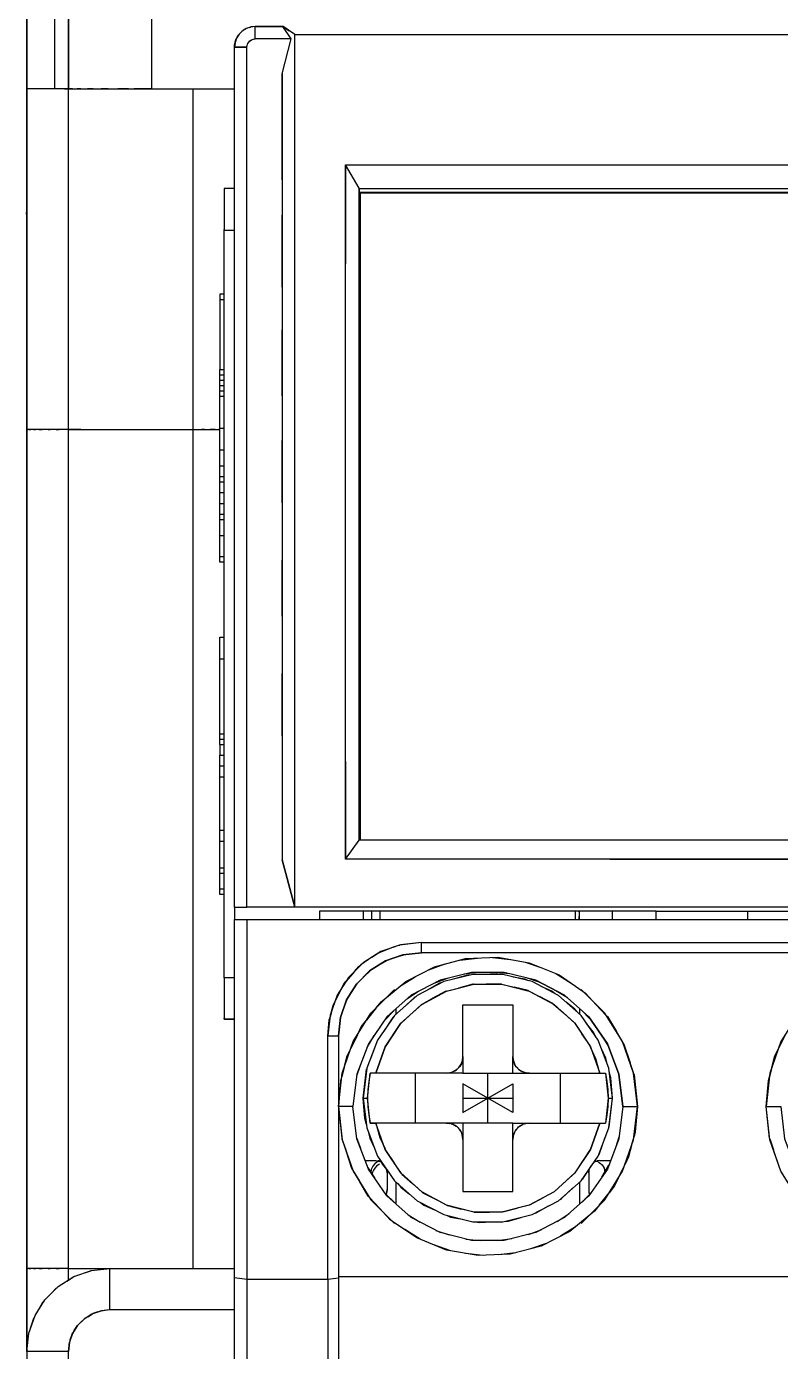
# Model space of a CAD drawing. Header units: millimetres. Extents: x 0 to 56.5, y 0 to 81.
# Drawn here: x 2.49 to 20.64, y 21.8 to 53.7 of the extents above; entities that cross this region are included whole.
import ezdxf

# ---------------------------------------------------------------- set-up
doc = ezdxf.new("R2010")
doc.units = ezdxf.units.MM

# ---------------------------------------------------------------- blocks, each defined once
blk = doc.blocks.new('CHINT_0cca9e6cfbf25816a24cd09b1f555f82_FACE_0')
at = {"color": 141, "linetype": 'Continuous', "true_color": 0x40d9ff}
for p, q in [((2.496, 52.2), (2.496, 55.073)), ((3.163, 54.811), (3.163, 52.2)), ((3.496, 54.782), (3.496, 52.2)), ((3.496, 52.2), (3.496, 54.718)), ((7.996, 53.7), (7.996, 53.7)), ((7.996, 53.654), (7.996, 53.654)), ((7.815, 53.283), (7.817, 53.288)), ((7.839, 53.323), (7.842, 53.327)), ((7.873, 53.357), (7.88, 53.362)), ((7.913, 53.381), (7.915, 53.382)), ((7.953, 53.395), (7.953, 53.395)), ((7.996, 53.543), (7.996, 53.543)), ((8.946, 50.925), (8.946, 53.508)), ((8.946, 53.508), (47.476, 53.508)), ((7.496, 53.2), (7.497, 53.206)), ((7.496, 32.5), (7.496, 53.2)), ((7.496, 53.2), (7.496, 53.2)), ((7.801, 53.243), (7.801, 53.245)), ((2.496, 52.2), (2.496, 52.2)), ((3.496, 52.2), (2.496, 52.2)), ((2.496, 52.2), (2.496, 44)), ((3.422, 52.2), (3.444, 52.2)), ((3.472, 52.2), (3.482, 52.2)), ((3.496, 52.2), (3.546, 52.2)), ((3.496, 52.2), (4.628, 52.2)), ((3.496, 44), (3.496, 52.2)), ((7.496, 49.8), (7.496, 52.2)), ((8.946, 48.305), (8.946, 50.925)), ((10.171, 50.367), (10.171, 47.989)), ((10.268, 50.2), (10.268, 50.2)), ((10.496, 49.768), (10.496, 49.8)), ((10.496, 49.779), (10.496, 49.8)), ((10.496, 49.8), (10.496, 49.8)), ((10.496, 48.094), (10.496, 49.514)), ((7.246, 48.8), (7.246, 48.813)), ((7.246, 48.8), (7.496, 48.8)), ((8.946, 45.659), (8.946, 48.305)), ((10.496, 47.114), (10.496, 47.926)), ((10.496, 46.379), (10.496, 46.783)), ((8.946, 43), (8.946, 45.659)), ((7.146, 45.445), (7.246, 45.445)), ((7.146, 45.316), (7.146, 45.445)), ((7.146, 45.316), (7.246, 45.316)), ((7.146, 45.187), (7.146, 45.316)), ((7.146, 45.058), (7.146, 45.316)), ((7.146, 45.187), (7.246, 45.187)), ((7.146, 45.058), (7.146, 45.187)), ((7.146, 44.929), (7.146, 45.058)), ((7.146, 45.058), (7.246, 45.058)), ((7.146, 44.8), (7.146, 44.929)), ((7.146, 44.929), (7.246, 44.929)), ((7.146, 44.8), (7.246, 44.8)), ((7.146, 44.026), (7.146, 44.8)), ((7.146, 44.026), (7.246, 44.026)), ((7.146, 43.51), (7.146, 44.026)), ((3.796, 44), (2.496, 44)), ((2.496, 23.8), (2.496, 44)), ((2.496, 44), (2.496, 23.8)), ((2.496, 39.668), (2.496, 44)), ((3.496, 44), (3.445, 44)), ((3.496, 23.8), (3.496, 44)), ((6.496, 44), (6.496, 23.8)), ((6.776, 44), (6.712, 44)), ((6.718, 44), (6.72, 44)), ((6.898, 44), (6.984, 44)), ((7.028, 44), (6.912, 44)), ((7.146, 43.51), (7.246, 43.51)), ((7.146, 43.123), (7.146, 43.51)), ((7.146, 43.123), (7.246, 43.123)), ((7.146, 42.865), (7.146, 43.123)), ((7.146, 42.735), (7.146, 42.865)), ((7.146, 42.606), (7.146, 42.865)), ((7.146, 42.865), (7.246, 42.865)), ((8.946, 40.342), (8.946, 43)), ((7.146, 42.735), (7.246, 42.735)), ((7.146, 42.477), (7.146, 42.735)), ((7.146, 42.219), (7.146, 42.477)), ((7.146, 42.477), (7.246, 42.477)), ((7.146, 41.961), (7.146, 42.219)), ((7.146, 42.219), (7.246, 42.219)), ((7.146, 41.961), (7.246, 41.961)), ((7.146, 41.832), (7.146, 41.961)), ((7.146, 41.832), (7.246, 41.832)), ((7.146, 41.445), (7.146, 41.832)), ((7.146, 41.445), (7.246, 41.445)), ((10.171, 40.778), (10.171, 40.778)), ((8.946, 37.698), (8.946, 40.342)), ((2.496, 29.662), (2.496, 39.668)), ((2.496, 39.668), (2.496, 39.668)), ((3.496, 39.668), (3.496, 39.668)), ((7.146, 38.994), (7.246, 38.994)), ((7.146, 38.477), (7.146, 38.994)), ((7.146, 38.994), (7.146, 38.994)), ((10.496, 38.942), (10.496, 38.984)), ((2.496, 38.5), (2.496, 38.5)), ((2.496, 38.5), (2.496, 38.5)), ((2.496, 38.5), (2.496, 38.5)), ((3.496, 38.5), (3.496, 38.5)), ((3.496, 38.5), (3.496, 38.5)), ((7.146, 38.477), (7.246, 38.477)), ((7.146, 36.671), (7.146, 38.477)), ((10.496, 37.149), (10.496, 38.48)), ((8.946, 35.079), (8.946, 37.698)), ((7.146, 36.671), (7.246, 36.671)), ((7.146, 36.542), (7.146, 36.671)), ((7.146, 36.542), (7.246, 36.542)), ((7.146, 36.413), (7.146, 36.542)), ((7.146, 36.413), (7.146, 36.155)), ((7.146, 36.413), (7.246, 36.413)), ((3.496, 36.235), (3.496, 36.235)), ((7.146, 35.897), (7.146, 36.155)), ((7.146, 36.155), (7.246, 36.155)), ((7.146, 35.897), (7.246, 35.897)), ((7.146, 35.639), (7.146, 35.897)), ((10.171, 36.001), (10.171, 33.65)), ((7.146, 35.639), (7.246, 35.639)), ((7.146, 34.348), (7.146, 35.639)), ((7.146, 34.348), (7.246, 34.348)), ((7.146, 34.09), (7.146, 34.348)), ((7.146, 34.219), (7.146, 34.348)), ((7.146, 33.445), (7.146, 34.09)), ((7.146, 34.09), (7.246, 34.09)), ((27.496, 34.114), (10.496, 34.114)), ((8.946, 32.5), (8.646, 33.638)), ((7.146, 33.445), (7.246, 33.445)), ((7.146, 33.316), (7.146, 33.445)), ((7.146, 33.316), (7.246, 33.316)), ((7.496, 32.5), (7.796, 32.5)), ((7.496, 32.5), (7.496, 32.2)), ((8.946, 32.5), (7.796, 32.5)), ((11.496, 32.5), (8.946, 32.5)), ((48.496, 32.5), (8.946, 32.5)), ((10.596, 32.4), (10.596, 32.2)), ((10.796, 32.4), (10.796, 32.2)), ((10.996, 32.4), (10.996, 32.2)), ((15.496, 32.5), (11.496, 32.5)), ((11.496, 32.5), (11.496, 32.5)), ((15.496, 32.5), (15.496, 32.5)), ((22.496, 32.5), (15.496, 32.5)), ((15.696, 32.4), (15.696, 32.2)), ((16.596, 32.2), (16.596, 32.4)), ((17.646, 32.4), (19.846, 32.4)), ((17.646, 32.2), (17.646, 32.4)), ((17.646, 32.4), (17.996, 32.4)), ((19.396, 32.4), (19.846, 32.4)), ((19.846, 32.4), (19.846, 32.2)), ((7.496, 32.2), (7.796, 32.2)), ((7.496, 23.574), (7.496, 32.2)), ((7.796, 32.2), (51.196, 32.2)), ((7.796, 32.2), (7.796, 23.534)), ((11.995, 31.65), (11.474, 31.586)), ((11.996, 31.65), (11.995, 31.65)), ((11.996, 31.65), (11.996, 31.65)), ((10.804, 31.291), (10.54, 31.106)), ((11.319, 31.532), (10.979, 31.401)), ((11.439, 31.311), (11.576, 31.353)), ((25.496, 31.4), (11.996, 31.4)), ((12.925, 31.224), (13.346, 31.272)), ((13.711, 31.287), (14.135, 31.239)), ((10.385, 30.95), (10.183, 30.717)), ((10.59, 30.805), (10.784, 30.985)), ((10.953, 31.092), (11.178, 31.219)), ((12.173, 30.992), (12.57, 31.131)), ((14.491, 31.177), (14.898, 31.034)), ((10.3, 30.435), (10.454, 30.668)), ((11.489, 30.601), (11.845, 30.824)), ((12.62, 30.782), (12.297, 30.662)), ((13.365, 30.926), (13.024, 30.882)), ((13.247, 30.64), (13.557, 30.643)), ((14.123, 30.893), (13.782, 30.926)), ((13.922, 30.643), (14.228, 30.57)), ((14.853, 30.684), (14.53, 30.793)), ((15.229, 30.899), (15.6, 30.666)), ((10.063, 30.525), (9.926, 30.252)), ((11.929, 30.469), (11.642, 30.279)), ((12.592, 30.474), (12.887, 30.55)), ((14.578, 30.482), (14.859, 30.335)), ((15.514, 30.312), (15.229, 30.487)), ((10.094, 29.98), (10.205, 30.284)), ((10.907, 30.07), (10.678, 29.78)), ((11.329, 30.002), (11.094, 29.755)), ((11.383, 30.049), (11.383, 29.918)), ((11.998, 30.153), (12.258, 30.295)), ((15.175, 30.166), (15.414, 29.954)), ((15.81, 29.918), (15.81, 30.049)), ((16.07, 29.796), (15.839, 30.023)), ((16.438, 29.901), (16.206, 30.149)), ((7.496, 29.8), (7.246, 29.8)), ((7.246, 29.8), (7.496, 29.8)), ((7.246, 29.8), (7.246, 29.8)), ((7.496, 23.8), (7.496, 29.8)), ((9.832, 29.985), (9.797, 29.852)), ((9.996, 29.402), (10.049, 29.853)), ((11.498, 29.698), (11.707, 29.89)), ((15.678, 29.715), (15.861, 29.447)), ((2.496, 24.786), (2.496, 29.662)), ((2.496, 29.662), (2.496, 29.662)), ((2.496, 29.662), (2.496, 29.662)), ((3.496, 29.581), (3.496, 29.581)), ((3.496, 29.423), (3.496, 29.423)), ((9.996, 29.4), (9.996, 23.567)), ((10.455, 29.425), (10.293, 29.092)), ((10.854, 29.406), (10.683, 29.117)), ((16.491, 29.164), (16.328, 29.422)), ((16.851, 29.229), (16.689, 29.502)), ((20.755, 29.425), (20.593, 29.092)), ((12.996, 28.9), (12.996, 28.5)), ((14.196, 28.5), (14.196, 28.9)), ((14.257, 28.69), (14.234, 28.732)), ((17.108, 28.482), (17.02, 28.748)), ((10.135, 28.639), (10.078, 28.424)), ((10.51, 28.662), (10.435, 28.429)), ((11.846, 28.5), (11.846, 27.3)), ((12.806, 28.561), (12.764, 28.538)), ((12.996, 28.5), (14.196, 28.5)), ((13.596, 27.9), (13.596, 28.5)), ((15.346, 27.3), (15.346, 28.5)), ((16.755, 28.451), (16.667, 28.702)), ((20.435, 28.639), (20.378, 28.424)), ((12.996, 27.9), (13.596, 27.9)), ((13.596, 27.9), (14.196, 27.9)), ((13.596, 27.3), (13.596, 27.9)), ((6.496, 27.6), (6.496, 27.6)), ((7.496, 27.6), (7.496, 27.6)), ((14.196, 27.3), (12.996, 27.3)), ((12.996, 27.3), (12.996, 26.9)), ((14.196, 26.9), (14.196, 27.3)), ((14.386, 27.239), (14.428, 27.262)), ((10.084, 26.918), (10.173, 26.652)), ((10.437, 26.949), (10.526, 26.698)), ((12.935, 27.11), (12.958, 27.068)), ((16.682, 26.738), (16.758, 26.971)), ((17.058, 26.761), (17.115, 26.976)), ((20.384, 26.918), (20.473, 26.652)), ((10.341, 26.171), (10.504, 25.898)), ((10.701, 26.236), (10.864, 25.978)), ((10.975, 26.387), (10.957, 26.393)), ((11.029, 26.361), (11.009, 26.373)), ((11.515, 26.085), (11.331, 26.353)), ((16.153, 26.355), (16.143, 26.348)), ((16.213, 26.385), (16.173, 26.369)), ((16.291, 26.4), (16.231, 26.392)), ((16.292, 26.4), (16.291, 26.4)), ((16.339, 25.994), (16.509, 26.283)), ((16.737, 25.975), (16.899, 26.308)), ((6.496, 26.1), (6.496, 26.1)), ((7.496, 26.1), (7.496, 26.1)), ((11.383, 25.882), (11.383, 25.351)), ((15.81, 25.351), (15.81, 25.882)), ((11.122, 25.604), (11.354, 25.377)), ((11.383, 25.7), (11.383, 25.7)), ((15.195, 25.647), (14.934, 25.505)), ((15.81, 25.7), (15.81, 25.7)), ((15.864, 25.398), (16.098, 25.645)), ((16.286, 25.33), (16.514, 25.62)), ((10.754, 25.499), (10.986, 25.251)), ((11.383, 25.4), (11.383, 25.4)), ((12.614, 25.318), (12.333, 25.465)), ((13.27, 25.157), (12.965, 25.23)), ((14.6, 25.326), (14.305, 25.25)), ((15.81, 25.4), (15.81, 25.4)), ((11.679, 25.088), (11.964, 24.913)), ((13.946, 25.16), (13.635, 25.157)), ((15.264, 24.931), (15.55, 25.121)), ((2.496, 22.66), (2.496, 24.786)), ((2.496, 24.786), (2.496, 24.786)), ((2.496, 24.786), (2.496, 24.786)), ((6.496, 24.6), (6.496, 24.6)), ((7.496, 24.6), (7.496, 24.6)), ((11.964, 24.501), (11.593, 24.734)), ((12.34, 24.716), (12.662, 24.607)), ((14.572, 24.618), (14.895, 24.738)), ((15.704, 24.799), (15.348, 24.576)), ((3.496, 24.285), (3.496, 24.285)), ((12.701, 24.223), (12.294, 24.366)), ((13.069, 24.507), (13.411, 24.474)), ((13.827, 24.474), (14.169, 24.518)), ((15.02, 24.408), (14.622, 24.269)), ((3.496, 24.006), (3.496, 24.006)), ((13.482, 24.113), (13.058, 24.161)), ((14.267, 24.176), (13.846, 24.128)), ((2.496, 21.801), (2.496, 23.8)), ((2.496, 23.8), (2.496, 1.5)), ((3.496, 23.91), (3.496, 23.91)), ((3.496, 23.8), (4.496, 23.8)), ((3.496, 23.519), (3.496, 23.8)), ((4.496, 23.8), (4.495, 23.8)), ((4.496, 23.8), (7.496, 23.8)), ((7.796, 23.534), (7.496, 23.574)), ((9.746, 23.534), (7.796, 23.534)), ((9.996, 23.567), (9.746, 23.534)), ((9.746, 23.534), (9.746, 19.322)), ((27.496, 23.6), (9.996, 23.6)), ((3.962, 22.638), (4.074, 22.705)), ((4.207, 22.752), (4.28, 22.776)), ((3.639, 22.304), (3.719, 22.428)), ((3.787, 22.496), (3.881, 22.587)), ((3.497, 21.803), (3.522, 22.024)), ((3.542, 22.082), (3.598, 22.238))]:
    blk.add_line(p, q, dxfattribs=at)
for points in [[(5.496, 58.107), (5.496, 52.2), (7.496, 52.2)], [(2.496, 52.2), (2.496, 55.073), (2.496, 54.882), (2.496, 54.121), (2.496, 53.904), (2.496, 53.134), (2.496, 52.371), (2.496, 52.2)], [(3.546, 52.2), (3.496, 52.2), (3.496, 54.782)], [(3.496, 54.718), (3.496, 52.2), (3.496, 52.2)], [(3.496, 54.718), (3.496, 54.279), (3.496, 54.121), (3.496, 53.287), (3.496, 53.134), (3.496, 52.311), (3.496, 52.2)], [(7.996, 53.4), (7.996, 53.7), (7.885, 53.687), (7.779, 53.65), (7.684, 53.591), (7.605, 53.512), (7.546, 53.417), (7.509, 53.311), (7.496, 53.2), (7.796, 53.2)], [(7.739, 53.625), (7.702, 53.604), (7.693, 53.596)], [(7.749, 53.631), (7.772, 53.647), (7.775, 53.648)], [(7.856, 53.677), (7.804, 53.662), (7.793, 53.655)], [(7.851, 53.676), (7.881, 53.687), (7.884, 53.687)], [(7.996, 53.7), (7.899, 53.69), (7.892, 53.688)], [(7.996, 53.4), (7.996, 53.4), (7.996, 53.7), (7.996, 53.7), (8.662, 53.7)], [(7.996, 53.7), (8.659, 53.7), (8.659, 53.7)], [(8.664, 53.7), (8.664, 53.7), (8.659, 53.7), (7.996, 53.7)], [(8.86, 53.406), (8.659, 53.7), (8.665, 53.7), (8.816, 53.597)], [(8.946, 53.508), (8.664, 53.7), (8.665, 53.7)], [(7.496, 53.2), (7.499, 53.25), (7.506, 53.299), (7.508, 53.308)], [(7.526, 53.361), (7.51, 53.316), (7.509, 53.312)], [(7.516, 53.334), (7.53, 53.382), (7.541, 53.402)], [(7.566, 53.449), (7.55, 53.425), (7.549, 53.422)], [(7.558, 53.437), (7.57, 53.461), (7.592, 53.491)], [(7.643, 53.55), (7.615, 53.523), (7.612, 53.518)], [(7.619, 53.527), (7.624, 53.534), (7.672, 53.581), (7.678, 53.585)], [(7.796, 53.2), (7.797, 53.22), (7.8, 53.24), (7.81, 53.273), (7.826, 53.305), (7.848, 53.334), (7.867, 53.352), (7.907, 53.379), (7.95, 53.395), (7.996, 53.4)], [(7.814, 53.281), (7.816, 53.287), (7.84, 53.325), (7.872, 53.356), (7.909, 53.38), (7.933, 53.388)], [(7.952, 53.395), (7.952, 53.395), (7.993, 53.4)], [(8.863, 53.402), (8.864, 53.4), (7.996, 53.4)], [(8.646, 50.007), (8.646, 50.137), (8.646, 52.562), (8.646, 52.562), (8.646, 52.562), (8.864, 53.4)], [(8.946, 32.5), (8.946, 32.5), (8.946, 35.079), (8.946, 37.698), (8.946, 40.342), (8.946, 43), (8.946, 45.659), (8.946, 48.305), (8.946, 50.925), (8.946, 53.508), (8.946, 53.508)], [(7.796, 32.5), (7.796, 53.2), (7.496, 53.2)], [(7.801, 53.243), (7.801, 53.245), (7.803, 53.25)], [(8.646, 52.562), (8.646, 49.894), (8.646, 47.19), (8.646, 44.466), (8.646, 41.734), (8.646, 39.01), (8.646, 36.306), (8.646, 33.638)], [(2.521, 52.2), (2.509, 52.2), (2.496, 52.2)], [(3.496, 44), (3.274, 44), (3.062, 44), (2.873, 44), (2.714, 44), (2.595, 44), (2.521, 44), (2.496, 44), (2.496, 52.2)], [(3.496, 52.2), (3.274, 52.2), (3.062, 52.2), (2.873, 52.2), (2.714, 52.2), (2.595, 52.2), (2.521, 52.2), (2.496, 52.2)], [(2.581, 52.2), (2.564, 52.2), (2.53, 52.2)], [(2.672, 52.2), (2.658, 52.2), (2.641, 52.2)], [(2.801, 52.2), (2.788, 52.2), (2.78, 52.2)], [(2.997, 52.2), (2.946, 52.2), (2.927, 52.2)], [(3.408, 52.2), (3.4, 52.2), (3.304, 52.2), (3.123, 52.2), (3.089, 52.2)], [(3.401, 52.2), (3.437, 52.2), (3.496, 52.2)], [(3.437, 52.2), (3.481, 52.2), (3.496, 52.2)], [(3.546, 52.2), (3.694, 52.2), (3.933, 52.2), (4.249, 52.2), (4.628, 52.2)], [(3.595, 52.2), (3.55, 52.2), (3.549, 52.2)], [(3.797, 52.2), (3.712, 52.2), (3.706, 52.2)], [(4.095, 52.2), (3.974, 52.2), (3.957, 52.2)], [(4.457, 52.2), (4.321, 52.2), (4.288, 52.2)], [(4.628, 52.2), (5.051, 52.2), (5.496, 52.2)], [(4.945, 52.2), (4.734, 52.2), (4.687, 52.2)], [(5.496, 52.2), (5.109, 52.2), (5.077, 52.2)], [(6.496, 52.2), (6.496, 44), (6.719, 44), (6.93, 44), (7.12, 44), (7.146, 44)], [(10.496, 49.8), (10.496, 49.807), (10.171, 50.367), (47.821, 50.367)], [(10.171, 33.65), (10.496, 34.114), (10.496, 36.694), (10.496, 39.305), (10.496, 41.935), (10.496, 44.571), (10.496, 47.199), (10.496, 49.807), (10.171, 50.367)], [(10.171, 33.65), (10.171, 33.65), (10.171, 36.001), (10.171, 38.38), (10.171, 40.778), (10.171, 43.185), (10.171, 45.592), (10.171, 47.989), (10.171, 50.367), (10.171, 50.367)], [(7.496, 49.8), (7.246, 49.8), (7.246, 49.778), (7.246, 49.776)], [(7.246, 49.8), (7.246, 49.775), (7.246, 49.701), (7.246, 49.582), (7.246, 49.423), (7.246, 49.234), (7.246, 49.023), (7.246, 48.8)], [(10.496, 49.8), (10.496, 49.807), (10.496, 47.36), (10.496, 47.276)], [(10.496, 49.8), (27.496, 49.8), (47.496, 49.8)], [(2.496, 49.476), (2.488, 49.261), (2.49, 49.224)], [(7.246, 49.751), (7.246, 49.71), (7.246, 49.705)], [(7.246, 49.637), (7.246, 49.592), (7.246, 49.586)], [(7.246, 49.495), (7.246, 49.432), (7.246, 49.428)], [(27.471, 49.687), (27.471, 49.703), (10.521, 49.703), (10.521, 49.687)], [(27.471, 49.687), (27.471, 49.687), (10.521, 49.687), (10.521, 49.687)], [(10.521, 49.687), (10.521, 47.018), (10.521, 44.329), (10.521, 41.634), (10.521, 38.947), (10.521, 36.28), (10.521, 34.114), (10.521, 36.06), (10.521, 36.176)], [(10.521, 49.687), (10.521, 47.934), (10.521, 47.314)], [(2.496, 49.127), (2.49, 49.224), (2.496, 49.184)], [(7.246, 49.294), (7.246, 49.239), (7.246, 49.237)], [(8.646, 47.423), (8.646, 47.683), (8.646, 49.157)], [(7.246, 49.071), (7.246, 49.024), (7.246, 49.023)], [(7.496, 30.8), (7.246, 30.8), (7.246, 48.8)], [(7.246, 47.252), (7.146, 47.252), (7.146, 47.123)], [(7.246, 47.123), (7.146, 47.123), (7.146, 45.445)], [(10.521, 46.735), (10.521, 46.171), (10.521, 45.275)], [(8.646, 44.812), (8.646, 45.21), (8.646, 46.395)], [(10.496, 44.727), (10.496, 44.894), (10.496, 46.428)], [(2.521, 44), (2.508, 44), (2.496, 44)], [(2.496, 44), (2.517, 44), (2.521, 44)], [(2.584, 44), (2.56, 44), (2.522, 44)], [(2.542, 44), (2.581, 44), (2.589, 44)], [(2.674, 44), (2.653, 44), (2.629, 44)], [(2.657, 44), (2.698, 44), (2.708, 44)], [(2.795, 44), (2.783, 44), (2.774, 44)], [(2.797, 44), (2.859, 44), (2.867, 44)], [(2.973, 44), (2.941, 44), (2.929, 44)], [(3.013, 44), (3.055, 44), (3.057, 44)], [(3.27, 44), (3.118, 44), (3.095, 44)], [(3.204, 44), (3.271, 44), (3.273, 44)], [(3.496, 44), (3.399, 44), (3.3, 44), (3.274, 44)], [(3.496, 44), (6.496, 44), (7.146, 44)], [(7.056, 44), (7.146, 44), (7.109, 44)], [(8.646, 42.236), (8.646, 42.735), (8.646, 43.729)], [(10.496, 42.184), (10.496, 42.422), (10.496, 43.712)], [(10.521, 43.874), (10.521, 43.431), (10.521, 42.403)], [(7.246, 40.929), (7.146, 40.929), (7.146, 41.445)], [(10.521, 41.319), (10.521, 40.963), (10.521, 39.751)], [(7.246, 40.8), (7.146, 40.8), (7.146, 40.929)], [(8.646, 39.504), (8.646, 39.987), (8.646, 40.851)], [(10.496, 39.501), (10.496, 39.685), (10.496, 40.672)], [(2.496, 38.538), (2.496, 38.649), (2.496, 38.828), (2.496, 39.066), (2.496, 39.35), (2.496, 39.668)], [(2.496, 39.668), (2.496, 39.408), (2.496, 39.375)], [(2.496, 39.291), (2.496, 39.168), (2.496, 39.124)], [(2.496, 38.967), (2.496, 38.888), (2.496, 38.862)], [(2.496, 38.737), (2.496, 38.676), (2.496, 38.666)], [(10.521, 38.738), (10.521, 38.504), (10.521, 37.024)], [(2.496, 38.579), (2.496, 38.544), (2.496, 38.542)], [(2.496, 38.5), (2.496, 38.538), (2.496, 38.5)], [(2.496, 33), (2.496, 33), (2.496, 38.5)], [(8.646, 36.621), (8.646, 37.252), (8.646, 38.121)], [(10.496, 34.114), (10.496, 35.534), (10.496, 36.964), (10.496, 37.942)], [(10.496, 36.367), (10.496, 36.299), (10.496, 36.269)], [(10.496, 36.167), (10.496, 36.049), (10.496, 34.114)], [(8.646, 36.012), (8.646, 35.437), (8.646, 33.638), (8.646, 33.638), (8.646, 33.638), (8.946, 32.5)], [(8.946, 32.5), (8.946, 32.5), (8.946, 35.079)], [(27.496, 33.65), (10.171, 33.65), (10.496, 34.114)], [(16.534, 33.65), (27.496, 33.65), (29.406, 33.65)], [(7.246, 32.929), (7.146, 32.929), (7.146, 33.316)], [(7.246, 32.8), (7.146, 32.8), (7.146, 32.929)], [(17.646, 32.4), (9.546, 32.4), (9.546, 32.2)], [(15.796, 32.388), (15.796, 32.4), (15.796, 32.278), (15.796, 32.2), (15.796, 32.262), (15.796, 32.27)], [(19.846, 32.4), (27.946, 32.4), (27.946, 32.2)], [(9.746, 29.4), (9.996, 29.4), (10.046, 29.845), (10.194, 30.268), (10.433, 30.647), (10.749, 30.964), (11.128, 31.202), (11.551, 31.35), (11.996, 31.4), (11.996, 31.65), (11.496, 31.594), (11.02, 31.427), (10.593, 31.159), (10.237, 30.803), (9.969, 30.376), (9.803, 29.901), (9.746, 29.4)], [(11.319, 31.532), (11.454, 31.584), (11.474, 31.586)], [(11.996, 31.65), (25.496, 31.65), (25.496, 31.65)], [(11.996, 31.4), (11.551, 31.35), (11.128, 31.202), (10.749, 30.964), (10.433, 30.647), (10.194, 30.268), (10.046, 29.845), (9.996, 29.4)], [(10.804, 31.291), (10.937, 31.385), (10.979, 31.401)], [(11.204, 30.366), (11.623, 30.711), (12.312, 31.063), (13.06, 31.26), (13.833, 31.292), (14.594, 31.159), (15.31, 30.866), (15.888, 30.467)], [(10.385, 30.95), (10.486, 31.067), (10.54, 31.106)], [(7.246, 30.8), (7.246, 30.577), (7.246, 30.366), (7.246, 30.177), (7.246, 30.018), (7.246, 29.899), (7.246, 29.825)], [(7.246, 30.8), (7.246, 30.589), (7.246, 30.583)], [(12.444, 30.739), (11.75, 30.375), (11.164, 29.855), (10.719, 29.21), (10.441, 28.478), (10.346, 27.7), (9.996, 27.7), (10.087, 28.501), (10.353, 29.262), (10.782, 29.945), (11.352, 30.515)], [(10.063, 30.525), (10.125, 30.649), (10.183, 30.717)], [(16.846, 27.7), (16.752, 28.478), (16.474, 29.21), (16.029, 29.855), (15.442, 30.375), (14.749, 30.739), (13.988, 30.926), (13.204, 30.926), (12.444, 30.739), (11.75, 30.375), (11.164, 29.855), (10.719, 29.21), (10.441, 28.478), (10.346, 27.7)], [(16.491, 27.9), (16.596, 27.9), (16.509, 28.618), (16.253, 29.294), (15.842, 29.889), (15.3, 30.369), (14.66, 30.705), (13.958, 30.878), (13.235, 30.878), (12.532, 30.705), (11.892, 30.369), (11.351, 29.889), (10.94, 29.294), (10.683, 28.618), (10.596, 27.9), (10.701, 27.9)], [(10.898, 28.5), (11.125, 29.138), (11.501, 29.702), (12.003, 30.158), (12.6, 30.478), (13.257, 30.643), (13.935, 30.643), (14.592, 30.478), (15.19, 30.158), (15.691, 29.702), (16.067, 29.138), (16.294, 28.5)], [(12.485, 30.68), (12.431, 30.665), (12.135, 30.496)], [(13.172, 30.863), (13.106, 30.86), (12.795, 30.77)], [(13.247, 30.64), (13.236, 30.64), (12.887, 30.55)], [(13.883, 30.878), (13.807, 30.893), (13.499, 30.878)], [(13.922, 30.643), (13.91, 30.646), (13.557, 30.643)], [(14.578, 30.725), (14.497, 30.762), (14.208, 30.816)], [(14.749, 30.739), (15.442, 30.375), (16.029, 29.855), (16.474, 29.21), (16.752, 28.478), (16.846, 27.7), (17.196, 27.7), (17.106, 28.501), (16.84, 29.262), (16.411, 29.945), (15.841, 30.515)], [(7.246, 30.509), (7.246, 30.386), (7.246, 30.377)], [(10.907, 30.07), (11.026, 30.22), (11.204, 30.366)], [(11.86, 30.34), (11.821, 30.318), (11.556, 30.071)], [(12.592, 30.474), (12.584, 30.472), (12.258, 30.295)], [(14.578, 30.482), (14.565, 30.488), (14.228, 30.57)], [(15.175, 30.166), (15.163, 30.177), (14.859, 30.335)], [(15.216, 30.413), (15.137, 30.474), (14.881, 30.589)], [(15.888, 30.467), (15.947, 30.427), (16.206, 30.149)], [(21.652, 30.515), (21.082, 29.945), (20.653, 29.262), (20.387, 28.501), (20.296, 27.7)], [(7.246, 30.264), (7.246, 30.189), (7.246, 30.183)], [(7.246, 30.09), (7.246, 30.025), (7.246, 30.022)], [(9.832, 29.985), (9.877, 30.155), (9.926, 30.252)], [(11.998, 30.153), (11.991, 30.15), (11.707, 29.89)], [(12.996, 28.9), (12.996, 30.15), (14.196, 30.15), (14.196, 28.9)], [(15.763, 29.959), (15.693, 30.045), (15.481, 30.209)], [(7.246, 29.937), (7.246, 29.902), (7.246, 29.901)], [(7.246, 29.842), (7.246, 29.825), (7.246, 29.825)], [(7.246, 29.8), (7.246, 29.825), (7.246, 29.8)], [(9.746, 29.4), (9.779, 29.782), (9.797, 29.852)], [(10.455, 29.425), (10.547, 29.613), (10.678, 29.78)], [(11.332, 29.862), (11.307, 29.839), (11.091, 29.513)], [(11.498, 29.698), (11.495, 29.695), (11.279, 29.369)], [(15.678, 29.715), (15.667, 29.73), (15.414, 29.954)], [(16.187, 29.39), (16.135, 29.499), (15.974, 29.698)], [(16.438, 29.901), (16.475, 29.862), (16.689, 29.502)], [(9.746, 23.534), (9.746, 29.4), (9.746, 29.4)], [(11.279, 29.369), (11.124, 29.135), (11.123, 29.133), (10.898, 28.5)], [(16.078, 29.108), (16.059, 29.15), (16.049, 29.174), (15.861, 29.447)], [(10.135, 28.639), (10.208, 28.917), (10.293, 29.092)], [(10.932, 29.273), (10.919, 29.254), (10.769, 28.843)], [(16.294, 28.5), (16.194, 28.844), (16.078, 29.108)], [(16.478, 28.699), (16.437, 28.865), (16.332, 29.085)], [(16.851, 29.229), (16.87, 29.197), (17.02, 28.748)], [(20.435, 28.639), (20.508, 28.917), (20.593, 29.092)], [(12.978, 28.786), (12.966, 28.745), (12.92, 28.663), (12.91, 28.652)], [(12.936, 28.691), (12.953, 28.717), (12.958, 28.731)], [(12.958, 28.731), (12.985, 28.806), (12.996, 28.9)], [(12.996, 28.9), (12.988, 28.82), (12.986, 28.813)], [(14.196, 28.9), (14.204, 28.821), (14.226, 28.746), (14.234, 28.732)], [(14.215, 28.785), (14.207, 28.805), (14.207, 28.812)], [(14.281, 28.654), (14.24, 28.716), (14.228, 28.748)], [(10.078, 28.424), (10.049, 28.315), (9.996, 27.7), (10.078, 26.938), (10.084, 26.918)], [(10.674, 27.263), (10.636, 27.412), (10.596, 27.9), (10.678, 28.594), (10.682, 28.606)], [(10.764, 27.3), (10.701, 27.9), (10.764, 28.5)], [(10.898, 28.5), (10.764, 28.5), (10.729, 28.302), (10.708, 28.101), (10.701, 27.9)], [(12.996, 28.5), (12.596, 28.5), (10.898, 28.5), (10.764, 28.5), (10.764, 28.5)], [(12.596, 28.5), (12.675, 28.508), (12.75, 28.53), (12.764, 28.538)], [(12.711, 28.518), (12.692, 28.511), (12.684, 28.51)], [(12.842, 28.585), (12.78, 28.544), (12.748, 28.532)], [(12.806, 28.561), (12.833, 28.576), (12.901, 28.639), (12.936, 28.691)], [(12.878, 28.618), (12.857, 28.595), (12.844, 28.586)], [(14.196, 28.5), (14.596, 28.5), (16.294, 28.5), (16.428, 28.5), (16.428, 28.5)], [(14.257, 28.69), (14.272, 28.664), (14.335, 28.595), (14.388, 28.56)], [(14.314, 28.618), (14.291, 28.639), (14.283, 28.652)], [(14.483, 28.518), (14.441, 28.53), (14.36, 28.576), (14.348, 28.587)], [(14.388, 28.56), (14.413, 28.543), (14.428, 28.538)], [(14.428, 28.538), (14.502, 28.511), (14.596, 28.5)], [(14.596, 28.5), (14.517, 28.508), (14.509, 28.51)], [(16.428, 28.5), (16.491, 27.9), (16.428, 27.3)], [(16.428, 28.5), (16.463, 28.302), (16.484, 28.101), (16.491, 27.9)], [(16.511, 27.194), (16.515, 27.206), (16.596, 27.9), (16.556, 28.388), (16.519, 28.537)], [(17.108, 28.482), (17.115, 28.462), (17.196, 27.7), (17.143, 27.085), (17.115, 26.976)], [(20.384, 26.918), (20.378, 26.938), (20.296, 27.7), (20.349, 28.315), (20.378, 28.424)], [(13.596, 27.9), (12.996, 28.243), (12.996, 27.557), (13.596, 27.9)], [(13.596, 27.9), (14.196, 28.243), (14.196, 27.557), (13.596, 27.9)], [(10.596, 27.9), (10.683, 27.182), (10.94, 26.506), (11.351, 25.911), (11.892, 25.431), (12.532, 25.095), (13.235, 24.922), (13.958, 24.922), (14.66, 25.095), (15.3, 25.431), (15.842, 25.911), (16.253, 26.506), (16.509, 27.182), (16.596, 27.9)], [(10.701, 27.9), (10.708, 27.699), (10.729, 27.498), (10.764, 27.3), (10.898, 27.3)], [(16.491, 27.9), (16.484, 27.699), (16.463, 27.498), (16.428, 27.3)], [(9.996, 27.7), (10.087, 26.899), (10.353, 26.138), (10.782, 25.455), (11.352, 24.885)], [(16.846, 27.7), (16.752, 26.922), (16.474, 26.19), (16.029, 25.545), (15.442, 25.025), (14.749, 24.661), (13.988, 24.474), (13.204, 24.474), (12.444, 24.661), (11.75, 25.025), (11.164, 25.545), (10.719, 26.19), (10.441, 26.922), (10.346, 27.7)], [(15.442, 25.025), (14.749, 24.661), (13.988, 24.474), (13.204, 24.474), (12.444, 24.661), (11.75, 25.025), (11.164, 25.545), (10.719, 26.19), (10.441, 26.922), (10.346, 27.7)], [(15.841, 24.885), (16.411, 25.455), (16.84, 26.138), (17.106, 26.899), (17.196, 27.7)], [(16.846, 27.7), (16.752, 26.922), (16.474, 26.19), (16.029, 25.545)], [(21.652, 24.885), (21.082, 25.455), (20.653, 26.138), (20.387, 26.899), (20.296, 27.7), (20.646, 27.7), (20.741, 26.922), (21.019, 26.19), (21.464, 25.545), (22.05, 25.025), (22.744, 24.661), (23.504, 24.474), (24.288, 24.474), (25.049, 24.661), (25.742, 25.025), (26.329, 25.545), (26.774, 26.19), (27.052, 26.922), (27.146, 27.7), (27.496, 27.7), (27.406, 26.899), (27.14, 26.138), (26.711, 25.455), (26.141, 24.885)], [(12.996, 27.3), (12.596, 27.3), (10.898, 27.3), (10.764, 27.3), (10.764, 27.3)], [(10.898, 27.3), (10.999, 26.956), (11.115, 26.692), (11.133, 26.65)], [(16.294, 27.3), (16.067, 26.662), (15.691, 26.098), (15.19, 25.642), (14.592, 25.322), (13.935, 25.157), (13.257, 25.157), (12.6, 25.322), (12.003, 25.642), (11.501, 26.098), (11.125, 26.662), (10.898, 27.3)], [(12.596, 27.3), (12.676, 27.292), (12.684, 27.29)], [(12.765, 27.262), (12.69, 27.289), (12.596, 27.3)], [(12.71, 27.282), (12.751, 27.27), (12.833, 27.224), (12.844, 27.213)], [(12.805, 27.24), (12.779, 27.257), (12.765, 27.262)], [(12.935, 27.11), (12.921, 27.136), (12.857, 27.205), (12.805, 27.24)], [(12.878, 27.182), (12.901, 27.161), (12.91, 27.148)], [(12.911, 27.146), (12.953, 27.084), (12.964, 27.052)], [(14.196, 27.3), (14.596, 27.3), (16.294, 27.3), (16.428, 27.3), (16.428, 27.3)], [(14.214, 27.014), (14.227, 27.055), (14.272, 27.137), (14.283, 27.148)], [(14.386, 27.239), (14.36, 27.224), (14.291, 27.161), (14.257, 27.109)], [(14.314, 27.182), (14.335, 27.205), (14.348, 27.214)], [(14.35, 27.215), (14.413, 27.256), (14.444, 27.268)], [(14.596, 27.3), (14.518, 27.292), (14.442, 27.27), (14.428, 27.262)], [(14.481, 27.282), (14.501, 27.289), (14.508, 27.29)], [(15.913, 26.431), (16.068, 26.665), (16.07, 26.667), (16.294, 27.3)], [(10.714, 27.101), (10.756, 26.935), (10.861, 26.715)], [(12.996, 26.9), (12.989, 26.979), (12.966, 27.054), (12.958, 27.068)], [(12.978, 27.015), (12.985, 26.995), (12.986, 26.988)], [(12.996, 26.9), (12.996, 25.65), (14.196, 25.65), (14.196, 26.9)], [(14.234, 27.069), (14.207, 26.994), (14.196, 26.9)], [(14.196, 26.9), (14.204, 26.98), (14.206, 26.987)], [(14.257, 27.109), (14.239, 27.083), (14.234, 27.069)], [(16.261, 26.527), (16.273, 26.546), (16.424, 26.957)], [(10.341, 26.171), (10.322, 26.203), (10.173, 26.652)], [(11.133, 26.65), (11.144, 26.626), (11.331, 26.353)], [(17.058, 26.761), (16.984, 26.483), (16.899, 26.308)], [(20.641, 26.171), (20.622, 26.203), (20.473, 26.652)], [(10.639, 26.4), (10.901, 26.4), (10.953, 26.394), (10.957, 26.393)], [(10.983, 26.384), (10.923, 26.357), (10.873, 26.32), (10.863, 26.309), (10.827, 26.265), (10.79, 26.185), (10.779, 26.112)], [(10.984, 26.312), (10.948, 26.289), (10.916, 26.262), (10.874, 26.217), (10.842, 26.168), (10.819, 26.115), (10.808, 26.068)], [(10.901, 26.4), (10.901, 26.4), (10.961, 26.392), (11.017, 26.37), (11.029, 26.362)], [(10.975, 26.387), (11.003, 26.377), (11.009, 26.373)], [(11.006, 26.41), (11.058, 26.301), (11.218, 26.102)], [(11.17, 26.1), (11.17, 26.1), (11.163, 26.167), (11.161, 26.174)], [(11.161, 26.173), (11.162, 26.169), (11.17, 26.1)], [(15.485, 25.91), (15.694, 26.102), (15.698, 26.105), (15.913, 26.431)], [(15.86, 25.938), (15.885, 25.961), (16.102, 26.287)], [(16.036, 26.189), (16.03, 26.167), (16.023, 26.1), (16.023, 26.1)], [(16.023, 26.1), (16.028, 26.158), (16.036, 26.188)], [(16.292, 26.4), (16.232, 26.392), (16.175, 26.37), (16.144, 26.349)], [(16.153, 26.355), (16.17, 26.368), (16.173, 26.369)], [(16.209, 26.383), (16.22, 26.381), (16.257, 26.363), (16.263, 26.361), (16.3, 26.336), (16.326, 26.313), (16.345, 26.293), (16.392, 26.215), (16.397, 26.202), (16.404, 26.178)], [(16.213, 26.385), (16.23, 26.392), (16.231, 26.392)], [(16.292, 26.4), (16.292, 26.4), (16.554, 26.4)], [(16.404, 26.178), (16.408, 26.163), (16.412, 26.137), (16.414, 26.121)], [(16.404, 26.178), (16.407, 26.167), (16.412, 26.117)], [(10.754, 25.499), (10.718, 25.538), (10.504, 25.898)], [(11.17, 26.1), (11.17, 25.7), (11.165, 25.642), (11.149, 25.586), (11.147, 25.581)], [(11.43, 25.841), (11.499, 25.755), (11.711, 25.591)], [(11.515, 26.085), (11.525, 26.07), (11.778, 25.846)], [(11.778, 25.846), (12.017, 25.634), (12.03, 25.623), (12.333, 25.465)], [(15.195, 25.647), (15.201, 25.65), (15.485, 25.91)], [(16.023, 26.1), (16.023, 25.7), (16.03, 25.631), (16.044, 25.588)], [(16.737, 25.975), (16.646, 25.787), (16.514, 25.62)], [(11.146, 25.581), (11.163, 25.633), (11.17, 25.7), (11.17, 25.7)], [(15.333, 25.46), (15.372, 25.482), (15.637, 25.729)], [(16.023, 25.7), (16.023, 25.7), (16.03, 25.633), (16.044, 25.588)], [(11.304, 24.933), (11.246, 24.973), (10.986, 25.251)], [(11.976, 25.387), (12.055, 25.326), (12.311, 25.211)], [(12.614, 25.318), (12.627, 25.312), (12.965, 25.23)], [(13.946, 25.16), (13.956, 25.16), (14.305, 25.25)], [(14.6, 25.326), (14.609, 25.328), (14.934, 25.505)], [(14.708, 25.12), (14.761, 25.135), (15.058, 25.304)], [(16.286, 25.33), (16.167, 25.18), (15.989, 25.034)], [(15.989, 25.034), (15.569, 24.689), (14.88, 24.337), (14.132, 24.14), (13.36, 24.108), (12.598, 24.241), (11.882, 24.534), (11.304, 24.933)], [(12.615, 25.075), (12.696, 25.038), (12.984, 24.984)], [(13.27, 25.157), (13.282, 25.154), (13.635, 25.157)], [(13.309, 24.922), (13.385, 24.907), (13.693, 24.922)], [(14.02, 24.937), (14.087, 24.94), (14.397, 25.03)], [(2.496, 23.8), (2.521, 23.8), (2.496, 23.8)], [(4.496, 22.8), (4.274, 22.775), (4.062, 22.701), (3.873, 22.582), (3.714, 22.423), (3.595, 22.234), (3.521, 22.023), (3.496, 21.8), (2.496, 21.8), (2.546, 22.245), (2.694, 22.668), (2.933, 23.047), (3.249, 23.364), (3.628, 23.602), (4.051, 23.75), (4.496, 23.8)], [(2.496, 23.8), (2.517, 23.8), (2.521, 23.8)], [(3.496, 23.8), (3.274, 23.8), (3.062, 23.8), (2.873, 23.8), (2.714, 23.8), (2.595, 23.8), (2.521, 23.8)], [(2.541, 23.8), (2.581, 23.8), (2.589, 23.8)], [(2.657, 23.8), (2.698, 23.8), (2.708, 23.8)], [(2.797, 23.8), (2.859, 23.8), (2.867, 23.8)], [(3.011, 23.8), (3.055, 23.8), (3.057, 23.8)], [(3.201, 23.8), (3.271, 23.8), (3.273, 23.8)], [(3.496, 23.52), (3.496, 23.8), (3.496, 23.8)], [(3.917, 23.703), (4.036, 23.746), (4.043, 23.747)], [(7.496, 22.8), (4.496, 22.8), (4.496, 23.8)], [(3.092, 23.206), (3.204, 23.326), (3.228, 23.342)], [(3.462, 23.497), (3.595, 23.585), (3.612, 23.592)], [(7.796, 23.534), (7.796, 20.022), (7.496, 20.1), (7.496, 23.574)], [(9.996, 23.567), (9.996, 19.469), (9.746, 19.322)], [(2.805, 22.843), (2.884, 22.984), (2.911, 23.012)], [(2.496, 22.66), (2.496, 22.771), (2.496, 22.889), (2.496, 22.89)], [(2.496, 22.66), (2.496, 22.459), (2.496, 22.433)], [(2.496, 21.8), (2.496, 22.104), (2.496, 22.416), (2.496, 22.66)], [(4.206, 22.751), (4.084, 22.711), (4.074, 22.705)], [(4.496, 22.8), (4.286, 22.778), (4.28, 22.776)], [(2.496, 22.344), (2.496, 22.207), (2.496, 22.157)], [(2.586, 22.358), (2.653, 22.575), (2.677, 22.618)], [(3.787, 22.496), (3.723, 22.434), (3.719, 22.428)], [(3.962, 22.638), (3.887, 22.593), (3.881, 22.587)], [(2.496, 21.8), (2.535, 22.193), (2.544, 22.221)], [(3.541, 22.08), (3.522, 22.026), (3.522, 22.024)], [(3.639, 22.303), (3.599, 22.241), (3.598, 22.238)], [(2.496, 21.921), (2.496, 21.813), (2.496, 21.8)], [(2.496, 4.2), (3.496, 4.2), (3.496, 21.8)]]:
    blk.add_lwpolyline(points, dxfattribs=at)
blk = doc.blocks.new('CHINT_0cca9e6cfbf25816a24cd09b1f555f82')
at = {"color": 141, "true_color": 0x40d9ff}
blk.add_blockref('CHINT_0cca9e6cfbf25816a24cd09b1f555f82_FACE_0', (0, 0), dxfattribs=at)

msp = doc.modelspace()

# ---------------------------------------------------------------- block references
at = {"color": 141, "true_color": 0x40d9ff}
msp.add_blockref('CHINT_0cca9e6cfbf25816a24cd09b1f555f82', (0, 0), dxfattribs=at)

doc.saveas('drawing.dxf')
